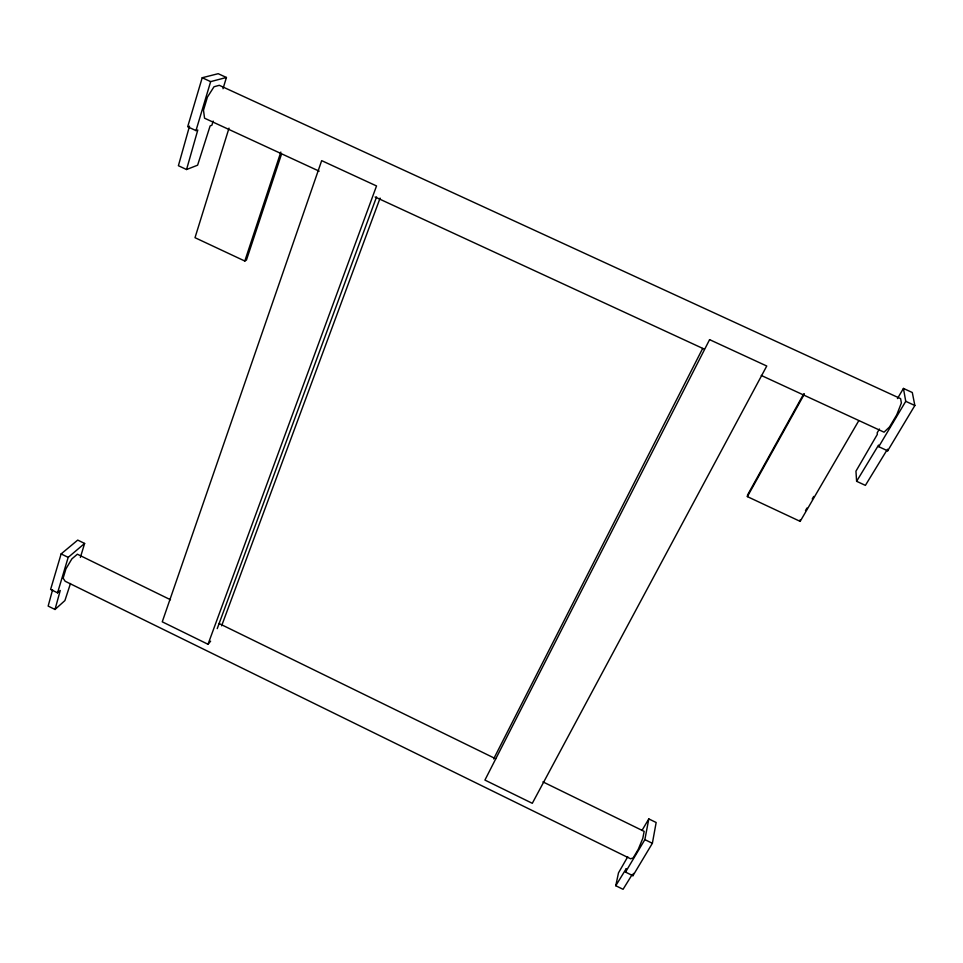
<?xml version="1.0" encoding="UTF-8"?>
<svg xmlns="http://www.w3.org/2000/svg" width="963" height="963" viewBox="0 0 963 963"><rect width="100%" height="100%" fill="white"/><g stroke="black" fill="none" stroke-linecap="round" stroke-linejoin="round"><path stroke-width="1.44" d="M803.744 393.831L747.577 494.934L747.372 496.619L800.181 521.38L800.241 519.623M632.101 874.693L623.061 889.306L615.766 885.719L626.239 868.638L625.529 872.093L632.932 875.728L652.372 843.299L656.152 822.498L648.809 818.911L641.984 830.455M625.529 872.093L644.861 839.628L648.809 818.911M632.932 875.728L633.377 873.417M615.766 885.719L618.487 872.863L627.744 856.769M52.58 589.789L48.15 606.088L55.011 609.471L64.906 600.575L70.48 583.494M55.011 609.471L60.248 590.475L57.551 592.847L50.606 589.428L61.126 553.918L77.726 540.087L84.624 543.457L80.374 557.421M189.518 126.165L178.396 165.72L186.557 169.524L197.608 165.191L210.139 125.864L211.884 125.274L213.16 121.061M186.557 169.524L197.8 129.993L195.983 130.607L187.677 126.755L202.206 77.738L218.192 73.694L226.425 77.473L223.007 88.728M57.551 592.847L68.18 557.372L84.624 543.457M195.983 130.607L210.656 81.626L226.425 77.473M229.013 128.127L195.008 237.692L244.807 261.033L246.444 260.058L281.497 154.2M244.807 261.033L280.835 152.07M208.02 644.271L376.533 185.955L321.678 160.64L162.253 621.821L208.02 644.271L210.62 641.189M217.229 628.622L376.557 196.946M221.634 625.818L380.096 198.089M493.658 758.916L702.665 348.437M747.372 496.619L804.43 393.963M805.489 510.607L806.982 508.031M812.23 499.015L813.723 496.439M800.181 521.38L858.767 420.711M879.436 429.017L877.185 432.82L877.353 434.349L855.951 471.184L856.613 481.295L865.388 485.376L886.706 450.479M897.444 398.586L903.438 388.438L912.298 392.507L914.85 405.507L887.681 450.828L878.738 446.688L878.569 445.099L856.613 481.295M878.738 446.688L905.75 401.318L903.438 388.438M202.206 77.738L210.656 81.626M905.75 401.318L914.85 405.507M319.162 171.161L204.553 118.196L203.494 110.227L207.418 97.119L214.015 86.754L219.311 85.31L900.634 398.658L901.368 403.016L896.758 414.8L889.535 426.946L884.046 432.17L761.252 375.438M375.113 197.006L703.941 348.955M170.475 599.744L77.365 554.207L71.852 558.901L65.929 568.868L63.137 578.161L65.135 581.243L630.645 858.803L633.185 857.877L638.24 849.378L642.803 838.34L644.151 831.382L542.939 781.884M219.058 623.506L495.704 758.784M61.126 553.918L68.18 557.372M644.861 839.628L652.372 843.299M887.477 449.227L887.681 450.828M709.587 339.638L484.919 780.078L532.298 803.311L766.753 366.024L709.587 339.638"/></g></svg>
